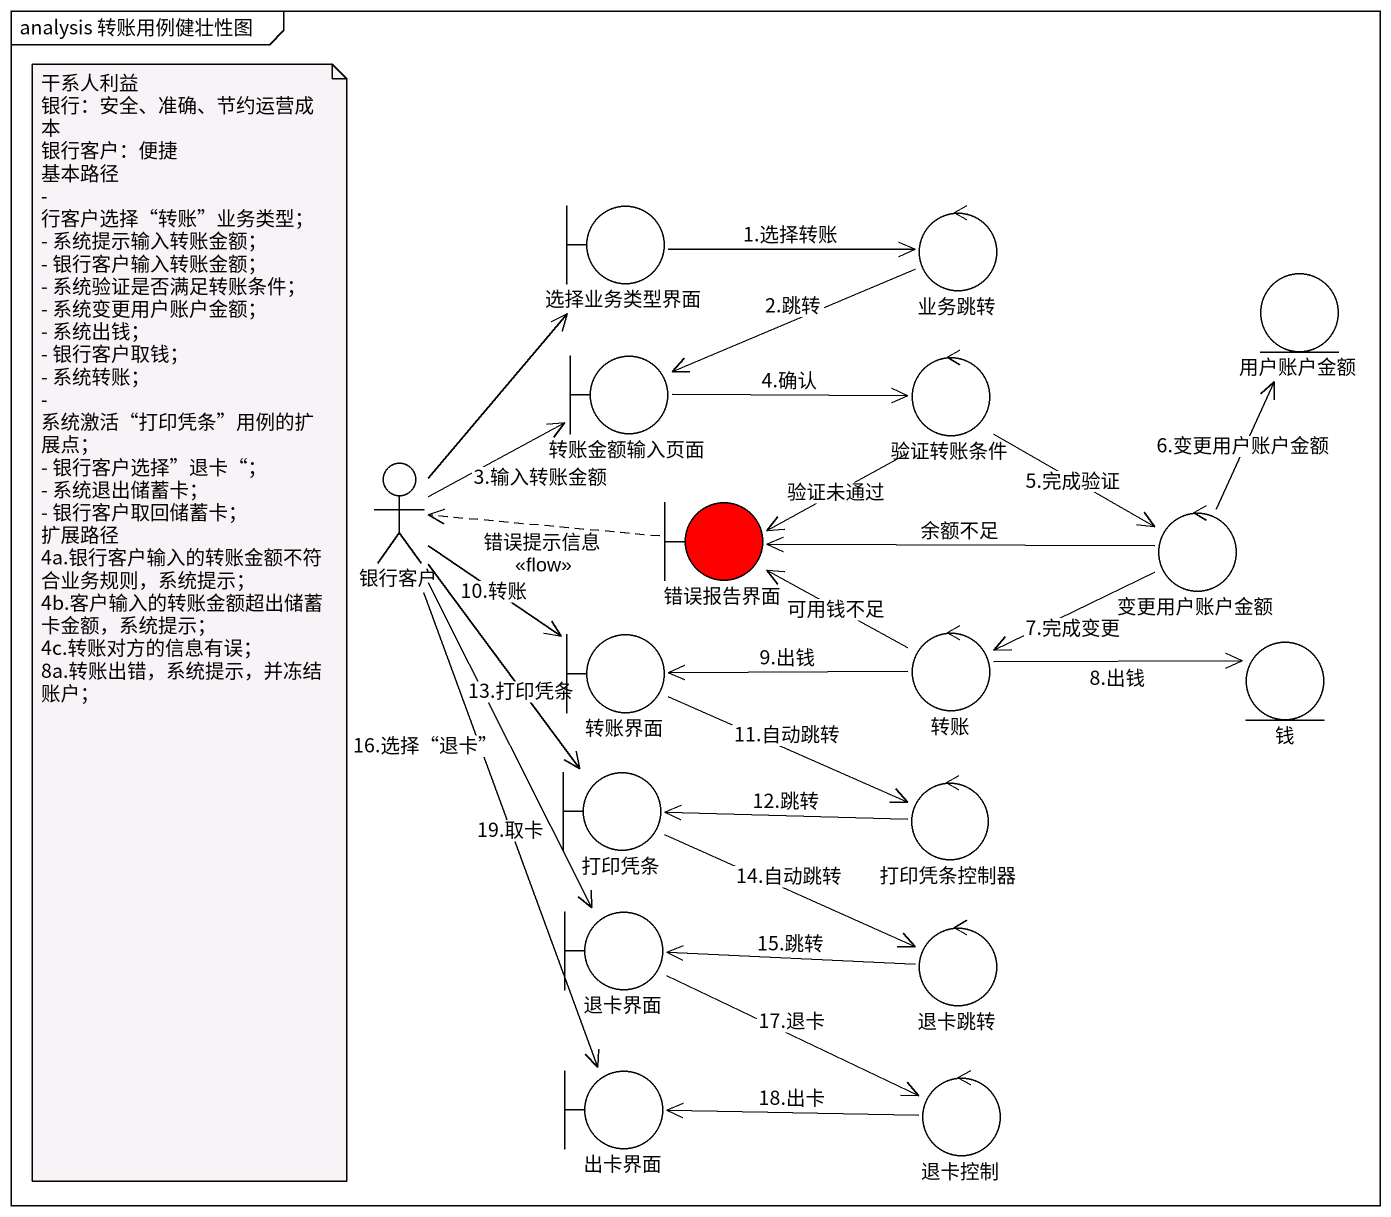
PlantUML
@startuml
mainframe analysis 转账用例健壮性图
boundary 选择业务类型界面
control 业务跳转
entity 用户账户金额
boundary 转账金额输入页面
control 验证转账条件
actor 银行客户
boundary 错误报告界面 #FF0000
control 变更用户账户金额
boundary 转账界面
control 转账
entity 钱
boundary 打印凭条
control 打印凭条控制器
boundary 退卡界面
control 退卡跳转
boundary 出卡界面
control 退卡控制
选择业务类型界面 -right-> 业务跳转 : 1.选择转账
业务跳转 -left-> 转账金额输入页面 : 2.跳转
转账金额输入页面 -right-> 验证转账条件 : 4.确认
验证转账条件 --> 错误报告界面 : 验证未通过
验证转账条件 --> 变更用户账户金额 : 5.完成验证
银行客户 -up-> 选择业务类型界面
银行客户 -right-> 转账金额输入页面 : 3.输入转账金额
银行客户 --> 转账界面 : 10.转账
银行客户 --> 打印凭条 : 13.打印凭条
银行客户 --> 退卡界面 : 16.选择“退卡”
银行客户 --> 出卡界面 : 19.取卡
错误报告界面 .left.> 银行客户 : 错误提示信息\n<<flow>>
变更用户账户金额 -up-> 用户账户金额 : 6.变更用户账户金额
变更用户账户金额 -left-> 错误报告界面 : 余额不足
变更用户账户金额 -left-> 转账 : 7.完成变更
转账界面 -right-> 打印凭条控制器 : 11.自动跳转
转账 -left-> 错误报告界面 : 可用钱不足
转账 -left-> 转账界面 : 9.出钱
转账 -right-> 钱 : 8.出钱
打印凭条 -right-> 退卡跳转 : 14.自动跳转
打印凭条控制器 -left-> 打印凭条 : 12.跳转
退卡界面 -right-> 退卡控制 : 17.退卡
退卡跳转 -left-> 退卡界面 : 15.跳转
退卡控制 -left-> 出卡界面 : 18.出卡
note as N1
  干系人利益
  银行：安全、准确、节约运营成本
  银行客户：便捷
  基本路径
  - 行客户选择“转账”业务类型；
  - 系统提示输入转账金额；
  - 银行客户输入转账金额；
  - 系统验证是否满足转账条件；
  - 系统变更用户账户金额；
  - 系统出钱；
  - 银行客户取钱；
  - 系统转账；
  - 系统激活“打印凭条”用例的扩展点；
  - 银行客户选择”退卡“；
  - 系统退出储蓄卡；
  - 银行客户取回储蓄卡；
  扩展路径
  4a.银行客户输入的转账金额不符合业务规则，系统提示；
  4b.客户输入的转账金额超出储蓄卡金额，系统提示；
  4c.转账对方的信息有误；
  8a.转账出错，系统提示，并冻结账户；
end note
@enduml
